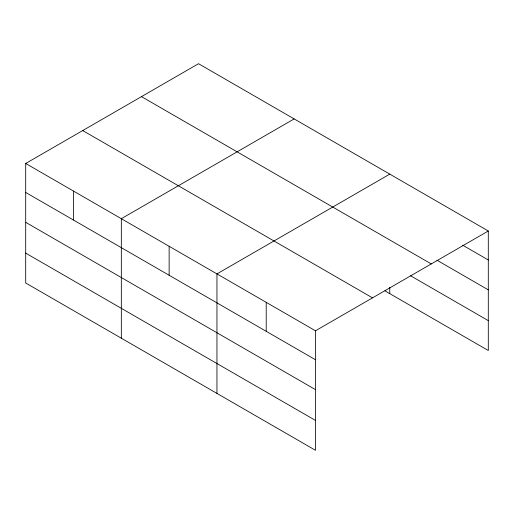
<?xml version="1.0" encoding="UTF-8"?>
<svg xmlns="http://www.w3.org/2000/svg" width="514" height="514" viewBox="0 0 514 514"><rect width="100%" height="100%" fill="white"/><g stroke="black" fill="none" stroke-linecap="round" stroke-linejoin="round"><path stroke-width="0.77" d="M25.7 163.478L315.48 330.785L315.48 450.296L25.7 282.996L25.7 163.478L198.52 63.704L488.3 231.004L488.3 350.522L384.922 290.834M294.149 118.914L121.33 218.688L121.33 338.206M389.773 174.124L216.953 273.898L216.953 393.416M315.48 330.785L488.3 231.004M462.626 245.159L488.3 259.981M436.958 260.212L488.3 289.857M141.491 96.632L431.272 263.933M410.59 275.774L488.3 320.64M82.728 130.556L372.509 297.857M25.7 192.454L315.48 359.755M25.7 222.331L315.48 389.638M25.7 253.119L315.48 420.42M389.773 287.345L389.773 293.635M266.213 302.341L266.213 331.318M169.138 246.296L169.138 275.273M73.515 191.086L73.515 220.063"/></g></svg>
